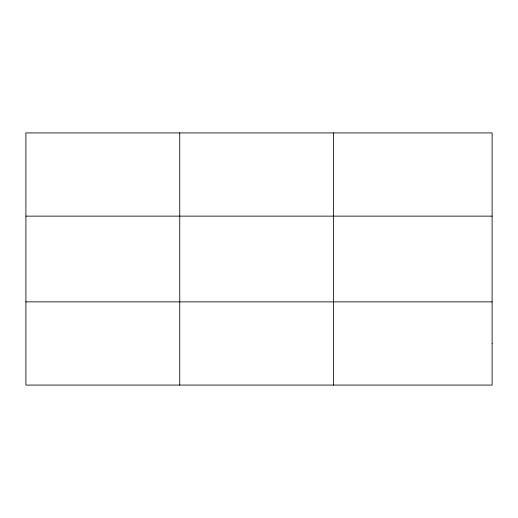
<?xml version="1.0" encoding="UTF-8"?>
<svg xmlns="http://www.w3.org/2000/svg" width="518" height="518" viewBox="0 0 518 518"><rect width="100%" height="100%" fill="white"/><g stroke="black" fill="none" stroke-linecap="round" stroke-linejoin="round"><path stroke-width="0.78" d="M179.746 385.075L179.746 132.925M333.592 385.075L333.592 132.925M25.9 216.136L492.1 216.136M25.9 301.864L492.1 301.864M492.1 343.466L492.1 385.075L25.9 385.075L25.9 132.925L492.1 132.925L492.1 343.466"/></g></svg>
